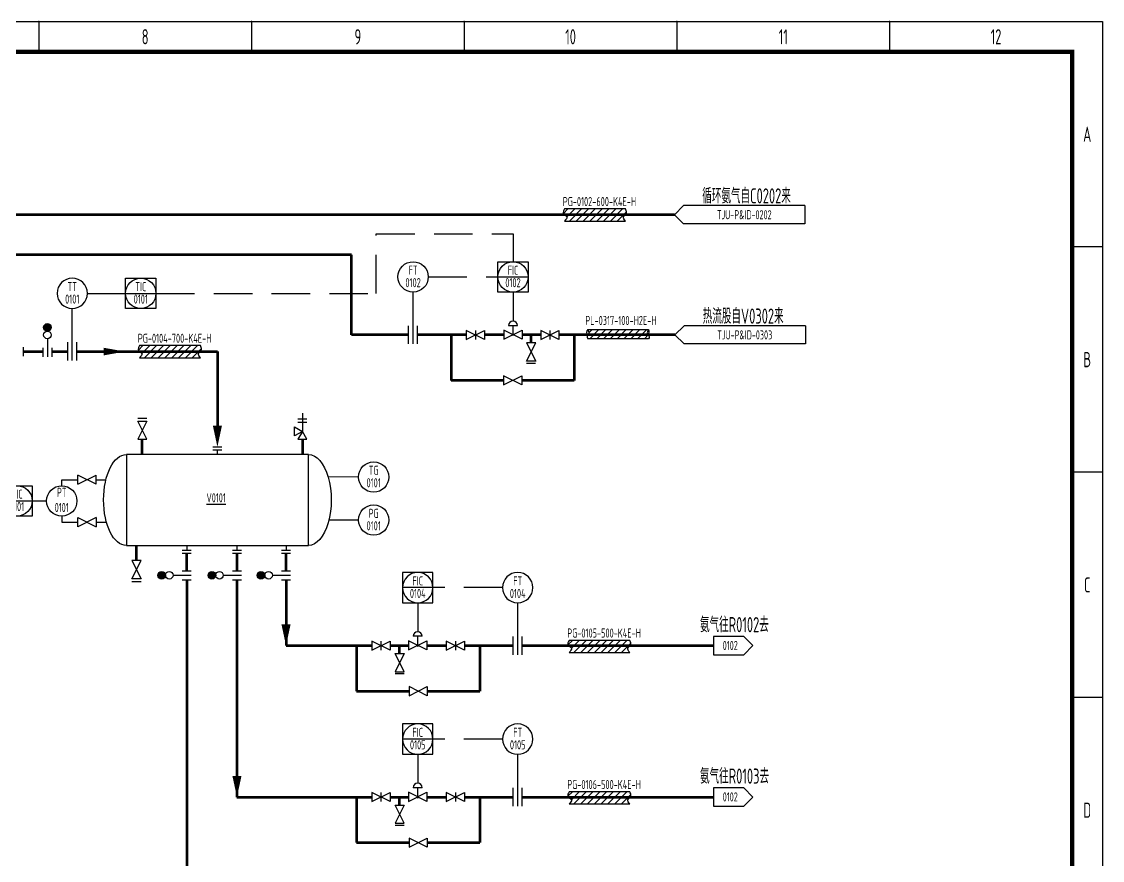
# Model space of a CAD drawing. Header units: millimetres. Extents: x 453 to 7190, y 523 to 4294.
# Drawn here: x 1628.6 to 1984.7, y 3222.7 to 3499.2 of the extents above; entities that cross this region are included whole.
import ezdxf
from ezdxf.enums import TextEntityAlignment as Align

# ---------------------------------------------------------------- set-up
doc = ezdxf.new("R2010")
doc.units = ezdxf.units.MM
doc.linetypes.add('DASHED', pattern=[19.05, 12.7, -6.35])
for name, color, linetype, lineweight in [('01-主物流线-粗实线', 134, 'Continuous', 80), ('03-设备外轮廓线-细实线', 7, 'Continuous', 25), ('04-设备内部件-细实线', 170, 'Continuous', 25), ('05-图框与标题栏', 7, 'Continuous', 25), ('07-箭头', 7, 'Continuous', 25), ('08-进出物流标志', 7, 'Continuous', 25), ('09-文本', 7, 'Continuous', 25), ('1-主要物流线', 134, 'Continuous', 80), ('10-阀门', 102, 'Continuous', 25), ('11-文本', 7, 'Continuous', 25), ('11-管道组合号', 50, 'Continuous', 15), ('12-仪表', 190, 'Continuous', 25), ('12-信号线', 226, 'DASHED', 25), ('13-电动气动信号线', 226, 'DASHED', 25), ('14-箭头', 7, 'Continuous', 25), ('15-仪表', 190, 'Continuous', 25), ('15-文本', 7, 'Continuous', 15), ('15-文本 @ 1', 7, 'Continuous', 15), ('16-阀门与管件', 102, 'Continuous', 25), ('A设备轮廓', 7, 'Continuous', 25)]:
    doc.layers.add(name, color=color, linetype=linetype, lineweight=lineweight)
doc.layers.add('TITLE', color=7, linetype='Continuous')
doc.styles.add('3-gbcbig', font='gbenor.shx', dxfattribs={"width": 0.7, "height": 3, "bigfont": 'gbcbig.shx'})
doc.styles.add('5-gbcbig', font='gbenor.shx', dxfattribs={"width": 0.7, "height": 5, "bigfont": 'gbcbig.shx'})
doc.styles.add('头号烷家', font='gbenor.shx', dxfattribs={"width": 0.75, "height": 3, "bigfont": 'gbcbig.shx'})
doc.styles.add('工程字', font='gbenor.shx', dxfattribs={"bigfont": 'gbcbig.shx'})

# ---------------------------------------------------------------- blocks, each defined once
blk = doc.blocks.new('箭头')
at = {"layer": '07-箭头'}
blk.add_lwpolyline([(0, 0, 0, 2.5, 0), (-7, 0, 2.5, 2.5, 0)], format="xyseb", dxfattribs=at)
blk = doc.blocks.new('就地安装仪表')
at = {"layer": '12-仪表', "ltscale": 0.25}
blk.add_circle((0, -5), 5, dxfattribs=at)
at = {"layer": '15-文本', "style": '工程字', "width": 0.75}
blk.add_attdef('仪表名称', text='', height=3, dxfattribs=at).set_placement((0, -4.29), align=Align.CENTER)
blk.add_attdef('仪表编号', text='', height=3, dxfattribs=at).set_placement((0, -5.39), align=Align.TOP_CENTER)
blk = doc.blocks.new('*U150')
at = {"layer": '10-阀门'}
ref = blk.add_blockref('就地安装仪表', (1792.04, 3317.63), dxfattribs=dict(at, xscale=-1))
ref.add_attrib('仪表名称', 'FT', dxfattribs={"layer": '15-文本 @ 1', "height": 3, "style": '工程字', "width": 0.75}).set_placement((1792.04, 3313.34), align=Align.CENTER)
ref.add_attrib('仪表编号', '0104', dxfattribs={"layer": '15-文本 @ 1', "height": 3, "style": '工程字', "width": 0.75}).set_placement((1792.04, 3312.23), align=Align.TOP_CENTER)
blk = doc.blocks.new('DCS系统仪表')
at = {"layer": '12-仪表'}
for p, q in [((-5, 10), (5, 10)), ((-5, 0), (-5, 10)), ((5, 10), (5, 0)), ((-5, 5), (5, 5)), ((5, 0), (-5, 0))]:
    blk.add_line(p, q, dxfattribs=at)
at = {"layer": '12-仪表', "ltscale": 0.25}
blk.add_circle((0, 5), 5, dxfattribs=at)
at = {"layer": '15-文本', "style": '工程字', "width": 0.75}
blk.add_attdef('仪表名称', text='', height=3, dxfattribs=at).set_placement((0, 5.71), align=Align.CENTER)
blk.add_attdef('仪表编号', text='', height=3, dxfattribs=at).set_placement((0, 4.61), align=Align.TOP_CENTER)
blk = doc.blocks.new('*U151')
at = {"layer": '13-电动气动信号线'}
ref = blk.add_blockref('DCS系统仪表', (1759.11, 3307.63), dxfattribs=dict(at, xscale=-1))
ref.add_attrib('仪表名称', 'FIC', dxfattribs={"layer": '15-文本 @ 1', "height": 3, "style": '工程字', "width": 0.75}).set_placement((1759.11, 3313.34), align=Align.CENTER)
ref.add_attrib('仪表编号', '0104', dxfattribs={"layer": '15-文本 @ 1', "height": 3, "style": '工程字', "width": 0.75}).set_placement((1759.11, 3312.23), align=Align.TOP_CENTER)
blk = doc.blocks.new('*U152')
at = {"layer": '10-阀门'}
ref = blk.add_blockref('就地安装仪表', (1792.04, 3267.72), dxfattribs=dict(at, xscale=-1))
ref.add_attrib('仪表名称', 'FT', dxfattribs={"layer": '15-文本 @ 1', "height": 3, "style": '工程字', "width": 0.75}).set_placement((1792.04, 3263.43), align=Align.CENTER)
ref.add_attrib('仪表编号', '0105', dxfattribs={"layer": '15-文本 @ 1', "height": 3, "style": '工程字', "width": 0.75}).set_placement((1792.04, 3262.33), align=Align.TOP_CENTER)
blk = doc.blocks.new('*U153')
at = {"layer": '13-电动气动信号线'}
ref = blk.add_blockref('DCS系统仪表', (1759.11, 3257.72), dxfattribs=dict(at, xscale=-1))
ref.add_attrib('仪表名称', 'FIC', dxfattribs={"layer": '15-文本 @ 1', "height": 3, "style": '工程字', "width": 0.75}).set_placement((1759.11, 3263.43), align=Align.CENTER)
ref.add_attrib('仪表编号', '0105', dxfattribs={"layer": '15-文本 @ 1', "height": 3, "style": '工程字', "width": 0.75}).set_placement((1759.11, 3262.33), align=Align.TOP_CENTER)
blk = doc.blocks.new('管道组合号')
at = {"layer": '11-管道组合号', "style": '头号烷家', "width": 0.75}
blk.add_attdef('管道组合号', (-4.3, 3.13), '', height=3, dxfattribs=at)
blk = doc.blocks.new('*U156')
at = {"layer": '10-阀门'}
ref = blk.add_blockref('就地安装仪表', (1645.28, 3414.61), dxfattribs=dict(at, xscale=-1))
ref.add_attrib('仪表名称', 'TT', dxfattribs={"layer": '15-文本 @ 1', "height": 3, "style": '工程字', "width": 0.75}).set_placement((1645.28, 3410.32), align=Align.CENTER)
ref.add_attrib('仪表编号', '0101', dxfattribs={"layer": '15-文本 @ 1', "height": 3, "style": '工程字', "width": 0.75}).set_placement((1645.28, 3409.22), align=Align.TOP_CENTER)
blk = doc.blocks.new('*U157')
at = {"layer": '10-阀门'}
ref = blk.add_blockref('就地安装仪表', (1744.58, 3354.08), dxfattribs=at)
ref.add_attrib('仪表名称', 'TG', dxfattribs={"layer": '15-文本 @ 1', "height": 3, "style": '工程字', "width": 0.75}).set_placement((1744.58, 3349.8), align=Align.CENTER)
ref.add_attrib('仪表编号', '0101', dxfattribs={"layer": '15-文本 @ 1', "height": 3, "style": '工程字', "width": 0.75}).set_placement((1744.58, 3348.69), align=Align.TOP_CENTER)
blk = doc.blocks.new('*U158')
at = {"layer": '10-阀门'}
ref = blk.add_blockref('就地安装仪表', (1744.58, 3339.9), dxfattribs=at)
ref.add_attrib('仪表名称', 'PG', dxfattribs={"layer": '15-文本 @ 1', "height": 3, "style": '工程字', "width": 0.75}).set_placement((1744.58, 3335.61), align=Align.CENTER)
ref.add_attrib('仪表编号', '0101', dxfattribs={"layer": '15-文本 @ 1', "height": 3, "style": '工程字', "width": 0.75}).set_placement((1744.58, 3334.51), align=Align.TOP_CENTER)
blk = doc.blocks.new('*U159')
at = {"layer": '13-电动气动信号线'}
ref = blk.add_blockref('DCS系统仪表', (1627.09, 3336.22), dxfattribs=at)
ref.add_attrib('仪表名称', 'PIC', dxfattribs={"layer": '15-文本 @ 1', "height": 3, "style": '工程字', "width": 0.75}).set_placement((1627.09, 3341.94), align=Align.CENTER)
ref.add_attrib('仪表编号', '0101', dxfattribs={"layer": '15-文本 @ 1', "height": 3, "style": '工程字', "width": 0.75}).set_placement((1627.09, 3340.83), align=Align.TOP_CENTER)
blk = doc.blocks.new('*U191')
at = {"layer": '10-阀门'}
ref = blk.add_blockref('就地安装仪表', (1757.57, 3420.03), dxfattribs=at)
ref.add_attrib('仪表名称', 'FT', dxfattribs={"layer": '15-文本 @ 1', "height": 3, "style": '工程字', "width": 0.75}).set_placement((1757.57, 3415.74), align=Align.CENTER)
ref.add_attrib('仪表编号', '0102', dxfattribs={"layer": '15-文本 @ 1', "height": 3, "style": '工程字', "width": 0.75}).set_placement((1757.57, 3414.63), align=Align.TOP_CENTER)
blk = doc.blocks.new('*U192')
at = {"layer": '13-电动气动信号线'}
ref = blk.add_blockref('DCS系统仪表', (1790.49, 3410.03), dxfattribs=at)
ref.add_attrib('仪表名称', 'FIC', dxfattribs={"layer": '15-文本 @ 1', "height": 3, "style": '工程字', "width": 0.75}).set_placement((1790.49, 3415.74), align=Align.CENTER)
ref.add_attrib('仪表编号', '0102', dxfattribs={"layer": '15-文本 @ 1', "height": 3, "style": '工程字', "width": 0.75}).set_placement((1790.49, 3414.63), align=Align.TOP_CENTER)
blk = doc.blocks.new('*U193')
at = {"layer": '13-电动气动信号线'}
ref = blk.add_blockref('DCS系统仪表', (1667.86, 3404.61), dxfattribs=at)
ref.add_attrib('仪表名称', 'TIC', dxfattribs={"layer": '15-文本 @ 1', "height": 3, "style": '工程字', "width": 0.75}).set_placement((1667.86, 3410.32), align=Align.CENTER)
ref.add_attrib('仪表编号', '0101', dxfattribs={"layer": '15-文本 @ 1', "height": 3, "style": '工程字', "width": 0.75}).set_placement((1667.86, 3409.22), align=Align.TOP_CENTER)

msp = doc.modelspace()

# ---------------------------------------------------------------- hatches: boundary and pattern name
at = {"layer": '16-阀门与管件'}
for points in [[(1637.1, 3397.14, 1), (1637.1, 3399.64, 1)], [(1675.99, 3316.71, 1), (1673.49, 3316.71, 1)], [(1692.54, 3316.71, 1), (1690.04, 3316.71, 1)], [(1708.71, 3316.71, 1), (1706.21, 3316.71, 1)]]:
    msp.add_hatch(color=256, dxfattribs=at).paths.add_polyline_path(points)
at = {"layer": 'A设备轮廓', "ltscale": 0.25}
h = msp.add_hatch(dxfattribs=at)
h.set_pattern_fill('ANSI31', color=256, scale=0.5, angle=180, style=0)
h.set_pattern_definition([(225, (3647.4094, 6095.6924), (1.122532, -1.122532), [])])
edge = h.paths.add_edge_path()
edge.add_spline(control_points=[(1807.5, 3437.44), (1807.21, 3436.91), (1806.6, 3435.81), (1808.88, 3434.93), (1807.95, 3433.93), (1807.5, 3433.44)], knot_values=[0, 0, 0, 0, 1.52304, 3.144702, 4.721047, 4.721047, 4.721047, 4.721047], degree=3, periodic=0)
edge.add_line((1807.5, 3433.44), (1827.5, 3433.44))
edge.add_spline(control_points=[(1827.5, 3433.44), (1827.14, 3433.93), (1826.4, 3434.94), (1828.28, 3435.99), (1827.74, 3436.99), (1827.5, 3437.44)], knot_values=[0, 0, 0, 0, 1.52304, 3.144702, 4.487312, 4.487312, 4.487312, 4.487312], degree=3, periodic=0)
edge.add_line((1827.5, 3437.44), (1807.5, 3437.44))
h = msp.add_hatch(dxfattribs=at)
h.set_pattern_fill('ANSI31', color=256, scale=0.5, angle=180, style=0)
h.set_pattern_definition([(225, (3507.3922, 6050.6439), (1.122532, -1.122532), [])])
edge = h.paths.add_edge_path()
edge.add_spline(control_points=[(1667.48, 3392.39), (1667.19, 3391.86), (1666.59, 3390.76), (1668.86, 3389.88), (1667.93, 3388.88), (1667.48, 3388.39)], knot_values=[0, 0, 0, 0, 1.52304, 3.144702, 4.721047, 4.721047, 4.721047, 4.721047], degree=3, periodic=0)
edge.add_line((1667.48, 3388.39), (1687.48, 3388.39))
edge.add_spline(control_points=[(1687.48, 3388.39), (1687.12, 3388.88), (1686.38, 3389.89), (1688.26, 3390.95), (1687.72, 3391.94), (1687.48, 3392.39)], knot_values=[0, 0, 0, 0, 1.52304, 3.144702, 4.487312, 4.487312, 4.487312, 4.487312], degree=3, periodic=0)
edge.add_line((1687.48, 3392.39), (1667.48, 3392.39))
h = msp.add_hatch(dxfattribs=at)
h.set_pattern_fill('ANSI31', color=256, scale=0.5, angle=180, style=0)
h.set_pattern_definition([(225, (3648.872, 5953.5108), (1.122532, -1.122532), [])])
edge = h.paths.add_edge_path()
edge.add_spline(control_points=[(1808.96, 3295.26), (1808.67, 3294.73), (1808.07, 3293.63), (1810.34, 3292.75), (1809.41, 3291.75), (1808.96, 3291.26)], knot_values=[0, 0, 0, 0, 1.52304, 3.144702, 4.721047, 4.721047, 4.721047, 4.721047], degree=3, periodic=0)
edge.add_line((1808.96, 3291.26), (1828.96, 3291.26))
edge.add_spline(control_points=[(1828.96, 3291.26), (1828.6, 3291.75), (1827.86, 3292.76), (1829.74, 3293.81), (1829.2, 3294.81), (1828.96, 3295.26)], knot_values=[0, 0, 0, 0, 1.52304, 3.144702, 4.487312, 4.487312, 4.487312, 4.487312], degree=3, periodic=0)
edge.add_line((1828.96, 3295.26), (1808.96, 3295.26))
h = msp.add_hatch(dxfattribs=at)
h.set_pattern_fill('ANSI31', color=256, scale=0.5, angle=180, style=0)
h.set_pattern_definition([(225, (3648.872, 5903.6028), (1.122532, -1.122532), [])])
edge = h.paths.add_edge_path()
edge.add_spline(control_points=[(1808.96, 3245.35), (1808.67, 3244.82), (1808.07, 3243.72), (1810.34, 3242.84), (1809.41, 3241.84), (1808.96, 3241.35)], knot_values=[0, 0, 0, 0, 1.52304, 3.144702, 4.721047, 4.721047, 4.721047, 4.721047], degree=3, periodic=0)
edge.add_line((1808.96, 3241.35), (1828.96, 3241.35))
edge.add_spline(control_points=[(1828.96, 3241.35), (1828.6, 3241.84), (1827.86, 3242.85), (1829.74, 3243.9), (1829.2, 3244.9), (1828.96, 3245.35)], knot_values=[0, 0, 0, 0, 1.52304, 3.144702, 4.487312, 4.487312, 4.487312, 4.487312], degree=3, periodic=0)
edge.add_line((1828.96, 3245.35), (1808.96, 3245.35))

# ---------------------------------------------------------------- linework, layer by layer
for p, q in [((1629.1, 3391.92), (1629.1, 3388.92)), ((1691.6, 3359.02), (1694.6, 3359.02)), ((1691.6, 3358.02), (1694.6, 3358.02)), ((1693.1, 3356.52), (1693.1, 3358.02)), ((1682.99, 3326.52), (1682.99, 3325.02)), ((1699.54, 3326.52), (1699.54, 3325.02)), ((1715.71, 3326.52), (1715.71, 3325.02)), ((1681.49, 3325.02), (1684.49, 3325.02)), ((1681.49, 3324.02), (1684.49, 3324.02)), ((1698.04, 3325.02), (1701.04, 3325.02)), ((1698.04, 3324.02), (1701.04, 3324.02)), ((1714.21, 3325.02), (1717.21, 3325.02)), ((1714.21, 3324.02), (1717.21, 3324.02)), ((1866.54, 3296.52), (1856.54, 3296.52)), ((1856.54, 3296.52), (1856.54, 3290.52)), ((1869.54, 3293.52), (1866.54, 3296.52)), ((1856.54, 3290.52), (1866.54, 3290.52)), ((1866.54, 3290.52), (1869.54, 3293.52)), ((1866.54, 3246.61), (1856.54, 3246.61)), ((1856.54, 3246.61), (1856.54, 3240.61)), ((1869.54, 3243.61), (1866.54, 3246.61)), ((1856.54, 3240.61), (1866.54, 3240.61)), ((1866.54, 3240.61), (1869.54, 3243.61))]:
    msp.add_line(p, q)
at = {"layer": '01-主物流线-粗实线'}
for p, q in [((1843.69, 3435.52), (1464.07, 3435.52)), ((1737.25, 3422.26), (1611.35, 3422.26)), ((1737.25, 3395.92), (1737.25, 3422.26)), ((1756.07, 3395.92), (1737.25, 3395.92)), ((1775.09, 3395.93), (1759.07, 3395.93)), ((1778.13, 3395.93), (1778.06, 3395.93)), ((1787.49, 3395.93), (1781.09, 3395.93)), ((1790.59, 3395.93), (1790.39, 3395.93)), ((1799.62, 3395.93), (1793.49, 3395.93)), ((1802.65, 3395.93), (1802.58, 3395.93)), ((1843.85, 3395.92), (1805.62, 3395.92)), ((1629.1, 3390.42), (1635.62, 3390.42)), ((1638.6, 3390.42), (1643.77, 3390.42)), ((1646.78, 3390.42), (1693.1, 3390.42)), ((1693.1, 3390.42), (1693.1, 3366.02)), ((1668.35, 3356.52), (1668.35, 3361.52)), ((1721.1, 3361.52), (1721.1, 3356.52)), ((1666.46, 3321.52), (1666.46, 3326.52)), ((1682.99, 3318.21), (1682.99, 3324.02)), ((1699.54, 3324.02), (1699.54, 3318.21)), ((1715.71, 3318.21), (1715.71, 3324.02)), ((1682.99, 3315.21), (1682.99, 3194.28)), ((1699.54, 3315.21), (1699.54, 3243.61)), ((1715.71, 3315.21), (1715.71, 3293.52)), ((1715.71, 3293.52), (1743.98, 3293.52)), ((1746.95, 3293.53), (1747.02, 3293.53)), ((1749.98, 3293.53), (1756.11, 3293.53)), ((1759.01, 3293.53), (1759.21, 3293.53)), ((1762.11, 3293.53), (1768.51, 3293.53)), ((1771.47, 3293.53), (1771.54, 3293.53)), ((1774.51, 3293.53), (1790.54, 3293.53)), ((1793.54, 3293.52), (1856.54, 3293.52)), ((1699.54, 3243.61), (1743.98, 3243.61)), ((1746.95, 3243.63), (1747.02, 3243.63)), ((1749.98, 3243.63), (1756.11, 3243.63)), ((1759.01, 3243.63), (1759.21, 3243.63)), ((1762.11, 3243.63), (1768.51, 3243.63)), ((1771.47, 3243.63), (1771.54, 3243.63)), ((1774.51, 3243.63), (1790.54, 3243.63)), ((1793.54, 3243.61), (1856.54, 3243.61))]:
    msp.add_line(p, q, dxfattribs=at)
at = {"layer": '03-设备外轮廓线-细实线'}
for p, q in [((1723.1, 3356.52), (1663.1, 3356.52)), ((1723.1, 3356.52), (1713.1, 3356.52)), ((1663.1, 3326.52), (1723.1, 3326.52))]:
    msp.add_line(p, q, dxfattribs=at)
at = {"layer": '03-设备外轮廓线-细实线', "extrusion": (0, 0, -1)}
for centre, start_param, end_param in [((1663.1, 3341.52), 3.141593, 6.283185), ((1723.1, 3341.52), 0, 3.141593)]:
    msp.add_ellipse(centre, major_axis=(0, 15), ratio=0.5, start_param=start_param, end_param=end_param, dxfattribs=at)
at = {"layer": '04-设备内部件-细实线'}
for p, q in [((1663.1, 3356.52), (1663.1, 3326.52)), ((1723.1, 3326.52), (1723.1, 3356.52))]:
    msp.add_line(p, q, dxfattribs=at)
at = {"layer": '05-图框与标题栏'}
for p, q in [((1634.25, 3499.16), (1634.25, 3489.16)), ((1704.33, 3499.16), (1704.33, 3489.16)), ((1774.42, 3499.16), (1774.42, 3489.16)), ((1844.5, 3499.16), (1844.5, 3489.16)), ((1914.58, 3499.16), (1914.58, 3489.16)), ((1984.67, 3424.91), (1974.67, 3424.91)), ((1984.67, 3350.66), (1974.67, 3350.66)), ((1984.67, 3276.41), (1974.67, 3276.41))]:
    msp.add_line(p, q, dxfattribs=at)
at = {"layer": '05-图框与标题栏', "const_width": 1.4}
msp.add_lwpolyline([(1168.67, 3489.16), (1168.67, 2915.16), (1974.67, 2915.16), (1974.67, 3489.16)], close=True, dxfattribs=at)
at = {"layer": '05-图框与标题栏'}
for p in [(1634.25, 3499.16), (1634.25, 3499.16), (1634.25, 3499.16), (1704.33, 3499.16), (1704.33, 3499.16), (1704.33, 3499.16), (1774.42, 3499.16), (1774.42, 3499.16), (1774.42, 3499.16), (1844.5, 3499.16), (1844.5, 3499.16), (1844.5, 3499.16), (1914.58, 3499.16), (1914.58, 3499.16), (1914.58, 3499.16), (1984.67, 3424.91), (1984.67, 3350.66), (1984.67, 3276.41)]:
    msp.add_point(p, dxfattribs=at)
at = {"layer": '08-进出物流标志'}
for p, q in [((1843.69, 3435.52), (1846.69, 3438.52)), ((1886.69, 3438.52), (1846.69, 3438.52)), ((1886.69, 3438.52), (1886.69, 3432.52)), ((1843.69, 3435.52), (1846.69, 3432.52)), ((1886.69, 3432.52), (1846.69, 3432.52)), ((1843.85, 3395.92), (1846.85, 3398.92)), ((1886.85, 3398.92), (1846.85, 3398.92)), ((1886.85, 3398.92), (1886.85, 3392.92)), ((1843.85, 3395.92), (1846.85, 3392.92)), ((1886.85, 3392.92), (1846.85, 3392.92))]:
    msp.add_line(p, q, dxfattribs=at)
at = {"layer": '1-主要物流线'}
for p, q in [((1770.09, 3395.92), (1770.09, 3380.92)), ((1796.47, 3393.29), (1796.47, 3395.92)), ((1810.62, 3395.92), (1810.62, 3380.92)), ((1787.36, 3380.92), (1770.09, 3380.92)), ((1810.62, 3380.92), (1793.36, 3380.92)), ((1738.98, 3293.52), (1738.98, 3278.52)), ((1753.13, 3290.89), (1753.13, 3293.52)), ((1779.51, 3293.52), (1779.51, 3278.52)), ((1738.98, 3278.52), (1756.25, 3278.52)), ((1762.25, 3278.52), (1779.51, 3278.52)), ((1738.98, 3243.61), (1738.98, 3228.61)), ((1753.13, 3240.98), (1753.13, 3243.61)), ((1779.51, 3243.61), (1779.51, 3228.61)), ((1738.98, 3228.61), (1756.25, 3228.61)), ((1762.25, 3228.61), (1779.51, 3228.61))]:
    msp.add_line(p, q, dxfattribs=at)
at = {"layer": '10-阀门'}
for p, q in [((1781.09, 3394.42), (1775.09, 3397.42)), ((1775.09, 3397.42), (1775.09, 3394.42)), ((1775.09, 3394.42), (1781.09, 3397.42)), ((1778.09, 3397.42), (1778.09, 3394.42)), ((1781.09, 3397.42), (1781.09, 3394.42)), ((1787.49, 3394.48), (1793.49, 3397.48)), ((1793.49, 3394.48), (1787.49, 3397.48)), ((1787.49, 3397.48), (1787.49, 3394.48)), ((1788.99, 3398.98), (1791.99, 3398.98)), ((1790.49, 3395.98), (1790.49, 3398.98)), ((1793.49, 3397.48), (1793.49, 3394.48)), ((1799.62, 3394.42), (1805.62, 3397.42)), ((1805.62, 3394.42), (1799.62, 3397.42)), ((1799.62, 3397.42), (1799.62, 3394.42)), ((1802.62, 3397.42), (1802.62, 3394.42)), ((1805.62, 3397.42), (1805.62, 3394.42)), ((1794.97, 3393.29), (1797.97, 3387.29)), ((1794.97, 3387.29), (1797.97, 3393.29)), ((1797.97, 3393.29), (1794.97, 3393.29)), ((1797.97, 3387.29), (1794.97, 3387.29)), ((1793.36, 3379.42), (1787.36, 3382.42)), ((1787.36, 3382.42), (1787.36, 3379.42)), ((1787.36, 3379.42), (1793.36, 3382.42)), ((1793.36, 3382.42), (1793.36, 3379.42)), ((1749.98, 3292.02), (1743.98, 3295.02)), ((1743.98, 3295.02), (1743.98, 3292.02)), ((1743.98, 3292.02), (1749.98, 3295.02)), ((1746.98, 3295.02), (1746.98, 3292.02)), ((1749.98, 3295.02), (1749.98, 3292.02)), ((1762.11, 3292.09), (1756.11, 3295.09)), ((1756.11, 3295.09), (1756.11, 3292.09)), ((1756.11, 3292.09), (1762.11, 3295.09)), ((1760.61, 3296.59), (1757.61, 3296.59)), ((1759.11, 3293.59), (1759.11, 3296.59)), ((1762.11, 3295.09), (1762.11, 3292.09)), ((1768.51, 3292.02), (1774.51, 3295.02)), ((1774.51, 3292.02), (1768.51, 3295.02)), ((1768.51, 3295.02), (1768.51, 3292.02)), ((1771.51, 3295.02), (1771.51, 3292.02)), ((1774.51, 3295.02), (1774.51, 3292.02)), ((1754.63, 3290.89), (1751.63, 3284.89)), ((1754.63, 3284.89), (1751.63, 3290.89)), ((1751.63, 3290.89), (1754.63, 3290.89)), ((1751.63, 3284.89), (1754.63, 3284.89)), ((1756.25, 3277.02), (1762.25, 3280.02)), ((1762.25, 3277.02), (1756.25, 3280.02)), ((1756.25, 3280.02), (1756.25, 3277.02)), ((1762.25, 3280.02), (1762.25, 3277.02)), ((1749.98, 3242.11), (1743.98, 3245.11)), ((1743.98, 3245.11), (1743.98, 3242.11)), ((1743.98, 3242.11), (1749.98, 3245.11)), ((1746.98, 3245.11), (1746.98, 3242.11)), ((1749.98, 3245.11), (1749.98, 3242.11)), ((1762.11, 3242.18), (1756.11, 3245.18)), ((1756.11, 3245.18), (1756.11, 3242.18)), ((1756.11, 3242.18), (1762.11, 3245.18)), ((1760.61, 3246.68), (1757.61, 3246.68)), ((1759.11, 3243.68), (1759.11, 3246.68)), ((1762.11, 3245.18), (1762.11, 3242.18)), ((1768.51, 3242.11), (1774.51, 3245.11)), ((1774.51, 3242.11), (1768.51, 3245.11)), ((1768.51, 3245.11), (1768.51, 3242.11)), ((1771.51, 3245.11), (1771.51, 3242.11)), ((1774.51, 3245.11), (1774.51, 3242.11)), ((1754.63, 3240.98), (1751.63, 3234.98)), ((1754.63, 3234.98), (1751.63, 3240.98)), ((1751.63, 3240.98), (1754.63, 3240.98)), ((1751.63, 3234.98), (1754.63, 3234.98)), ((1756.25, 3227.11), (1762.25, 3230.11)), ((1762.25, 3227.11), (1756.25, 3230.11)), ((1756.25, 3230.11), (1756.25, 3227.11)), ((1762.25, 3230.11), (1762.25, 3227.11))]:
    msp.add_line(p, q, dxfattribs=at)
for centre in [(1790.49, 3398.98), (1759.11, 3296.59), (1759.11, 3246.68)]:
    msp.add_arc(centre, 1.5, 0, 180, dxfattribs=at)
at = {"layer": '11-文本'}
for p, q in [((1815.09, 3397.65), (1835.09, 3397.65)), ((1815.47, 3396.55), (1816.57, 3397.65)), ((1815.81, 3394.65), (1818.81, 3397.65)), ((1818.06, 3394.65), (1821.06, 3397.65)), ((1820.3, 3394.65), (1823.3, 3397.65)), ((1822.55, 3394.65), (1825.55, 3397.65)), ((1824.79, 3394.65), (1827.79, 3397.65)), ((1827.04, 3394.65), (1830.04, 3397.65)), ((1829.28, 3394.65), (1832.28, 3397.65)), ((1831.53, 3394.65), (1834.53, 3397.65)), ((1835.09, 3394.65), (1815.09, 3394.65)), ((1833.77, 3394.65), (1835.05, 3395.93))]:
    msp.add_line(p, q, dxfattribs=at)
for centre, radius, start, end in [((1816.23, 3396.67), 1.5, 139.5631, 215.9037), ((1834, 3396.81), 1.37, 319.9929, 37.2624)]:
    msp.add_arc(centre, radius, start, end, dxfattribs=at)
msp.add_spline([(1815.09, 3397.65), (1815.45, 3396.49), (1814.91, 3395.56), (1815.09, 3394.65)], degree=3, dxfattribs=at)
msp.add_open_spline([(1835.09, 3397.65), (1834.74, 3397.17), (1834.57, 3396.25), (1835.55, 3395.53), (1835.26, 3394.82), (1835.09, 3394.65)], degree=3, knots=[0, 0, 0, 0, 1.367527, 2.619727, 3.553416, 3.553416, 3.553416, 3.553416], dxfattribs=at)
at = {"layer": '12-仪表'}
for p, q in [((1757.57, 3392.92), (1757.57, 3410.03)), ((1645.28, 3387.5), (1645.28, 3404.61)), ((1756.07, 3392.92), (1756.07, 3398.92)), ((1759.07, 3392.92), (1759.07, 3398.92)), ((1643.78, 3387.5), (1643.78, 3393.5)), ((1646.78, 3387.5), (1646.78, 3393.5)), ((1739.58, 3349.08), (1729.57, 3349.09)), ((1739.58, 3334.9), (1729.83, 3334.91)), ((1759.11, 3307.63), (1759.11, 3298.09)), ((1792.04, 3290.52), (1792.04, 3307.63)), ((1790.54, 3290.52), (1790.54, 3296.52)), ((1793.54, 3290.52), (1793.54, 3296.52)), ((1759.11, 3257.72), (1759.11, 3248.18)), ((1792.04, 3240.61), (1792.04, 3257.72)), ((1790.54, 3240.61), (1790.54, 3246.61)), ((1793.54, 3240.61), (1793.54, 3246.61))]:
    msp.add_line(p, q, dxfattribs=at)
at = {"layer": '12-信号线'}
msp.add_line((1790.49, 3410.03), (1790.49, 3400.48), dxfattribs=at)
at = {"layer": '13-电动气动信号线'}
for p, q in [((1745.42, 3409.61), (1745.42, 3429.2)), ((1745.42, 3429.2), (1790.49, 3429.2)), ((1790.49, 3429.2), (1790.49, 3420.03)), ((1762.57, 3415.03), (1785.49, 3415.03)), ((1650.28, 3409.61), (1662.86, 3409.61)), ((1672.86, 3409.61), (1745.42, 3409.61)), ((1632.09, 3341.22), (1636.82, 3341.19)), ((1787.04, 3312.63), (1764.11, 3312.63)), ((1787.04, 3262.72), (1764.11, 3262.72))]:
    msp.add_line(p, q, dxfattribs=at)
at = {"layer": '14-箭头'}
for points in [[(1693.1, 3359.02, 0, 3, 0), (1693.1, 3366.02, 3, 3, 0)], [(1715.71, 3293.52, 0, 3, 0), (1715.71, 3300.52, 3, 3, 0)], [(1699.54, 3243.61, 0, 3, 0), (1699.54, 3250.61, 3, 3, 0)]]:
    msp.add_lwpolyline(points, format="xyseb", dxfattribs=at)
at = {"layer": '15-仪表'}
for p, q in [((1641.82, 3346.19), (1641.82, 3348.19)), ((1641.82, 3348.19), (1647.12, 3348.19)), ((1653.12, 3348.19), (1656.38, 3348.19)), ((1641.82, 3336.19), (1641.82, 3334.19)), ((1641.82, 3334.19), (1647.12, 3334.19)), ((1653.12, 3334.19), (1656.38, 3334.19))]:
    msp.add_line(p, q, dxfattribs=at)
msp.add_circle((1641.82, 3341.19), 5, dxfattribs=at)
at = {"layer": '16-阀门与管件'}
for p, q in [((1637.1, 3394.64), (1637.1, 3388.64)), ((1635.6, 3391.64), (1635.6, 3388.64)), ((1638.6, 3391.64), (1638.6, 3388.64)), ((1794.97, 3386.59), (1797.91, 3386.59)), ((1666.85, 3368.52), (1669.85, 3368.52)), ((1721.1, 3370.12), (1721.1, 3364.12)), ((1666.85, 3367.52), (1669.85, 3367.52)), ((1669.85, 3361.52), (1666.85, 3367.52)), ((1669.85, 3367.52), (1666.85, 3361.52)), ((1718.5, 3362.62), (1718.5, 3365.62)), ((1718.5, 3362.62), (1718.5, 3365.62)), ((1718.5, 3365.62), (1721.1, 3364.12)), ((1722.6, 3368.12), (1719.6, 3368.12)), ((1719.6, 3367.12), (1722.6, 3367.12)), ((1666.85, 3361.52), (1669.85, 3361.52)), ((1721.1, 3364.12), (1718.5, 3362.62)), ((1721.1, 3364.12), (1719.6, 3361.52)), ((1719.6, 3361.52), (1722.6, 3361.52)), ((1722.6, 3361.52), (1721.1, 3364.12)), ((1653.12, 3346.69), (1647.12, 3349.69)), ((1647.12, 3346.69), (1653.12, 3349.69)), ((1647.12, 3346.69), (1647.12, 3349.69)), ((1653.12, 3346.69), (1653.12, 3349.69)), ((1647.12, 3332.69), (1647.12, 3335.69)), ((1653.12, 3335.69), (1647.12, 3332.69)), ((1647.12, 3335.69), (1653.12, 3332.69)), ((1653.12, 3335.69), (1653.12, 3332.69)), ((1667.96, 3321.52), (1664.96, 3321.52)), ((1664.96, 3321.52), (1667.96, 3315.52)), ((1664.96, 3315.52), (1667.96, 3321.52)), ((1667.96, 3315.52), (1664.96, 3315.52)), ((1678.49, 3316.71), (1684.49, 3316.71)), ((1681.49, 3318.21), (1684.49, 3318.21)), ((1681.49, 3315.21), (1684.49, 3315.21)), ((1695.04, 3316.71), (1701.04, 3316.71)), ((1698.04, 3318.21), (1701.04, 3318.21)), ((1698.04, 3315.21), (1701.04, 3315.21)), ((1711.21, 3316.71), (1717.21, 3316.71)), ((1714.21, 3318.21), (1717.21, 3318.21)), ((1714.21, 3315.21), (1717.21, 3315.21)), ((1667.96, 3314.52), (1664.96, 3314.52)), ((1754.63, 3284.19), (1751.69, 3284.19)), ((1754.63, 3234.28), (1751.69, 3234.28))]:
    msp.add_line(p, q, dxfattribs=at)
for centre in [(1637.1, 3398.39), (1637.1, 3395.89), (1674.74, 3316.71), (1677.24, 3316.71), (1691.29, 3316.71), (1693.79, 3316.71), (1707.46, 3316.71), (1709.96, 3316.71)]:
    msp.add_circle(centre, 1.25, dxfattribs=at)
at = {"layer": 'A设备轮廓', "ltscale": 0.25}
for p, q in [((1827.5, 3437.44), (1807.5, 3437.44)), ((1807.5, 3433.44), (1827.5, 3433.44)), ((1687.48, 3392.39), (1667.48, 3392.39)), ((1667.48, 3388.39), (1687.48, 3388.39)), ((1828.96, 3295.26), (1808.96, 3295.26)), ((1808.96, 3291.26), (1828.96, 3291.26)), ((1828.96, 3245.35), (1808.96, 3245.35)), ((1808.96, 3241.35), (1828.96, 3241.35))]:
    msp.add_line(p, q, dxfattribs=at)
for points in [[(1807.5, 3437.44), (1807.12, 3435.96), (1808.26, 3434.82), (1807.5, 3433.44)], [(1827.5, 3433.44), (1826.9, 3434.84), (1827.86, 3436.15), (1827.5, 3437.44)], [(1667.48, 3392.39), (1667.1, 3390.92), (1668.25, 3389.77), (1667.48, 3388.39)], [(1687.48, 3388.39), (1686.89, 3389.79), (1687.85, 3391.1), (1687.48, 3392.39)], [(1808.96, 3295.26), (1808.58, 3293.78), (1809.73, 3292.64), (1808.96, 3291.26)], [(1828.96, 3291.26), (1828.37, 3292.66), (1829.33, 3293.97), (1828.96, 3295.26)], [(1808.96, 3245.35), (1808.58, 3243.88), (1809.73, 3242.73), (1808.96, 3241.35)], [(1828.96, 3241.35), (1828.37, 3242.75), (1829.33, 3244.06), (1828.96, 3245.35)]]:
    msp.add_spline(points, degree=3, dxfattribs=at)
at = {"layer": 'TITLE'}
for p, q in [((1143.67, 3499.16), (1984.67, 3499.16)), ((1984.67, 3499.16), (1984.67, 2905.16))]:
    msp.add_line(p, q, dxfattribs=at)
msp.add_lwpolyline([(1143.67, 3499.16), (1984.67, 3499.16), (1984.67, 2905.16), (1143.67, 2905.16)], close=True, dxfattribs=at)

# ---------------------------------------------------------------- block references
at = {"layer": '01-主物流线-粗实线'}
for name in ['*U191', '*U192', '*U156', '*U193', '*U157', '*U159', '*U158', '*U151', '*U150', '*U153', '*U152']:
    msp.add_blockref(name, (0, 0), dxfattribs=at)
at = {"layer": '07-箭头', "xscale": -1, "rotation": 180}
msp.add_blockref('箭头', (1662.66, 3390.42), dxfattribs=at)
at = {"layer": '11-管道组合号'}
for p, values in [((1811.19, 3435.22), {'管道组合号': 'PG-0102-600-K4E-H'}), ((1818.6, 3396.04), {'管道组合号': 'PL-0317-100-H2E-H'}), ((1671.18, 3390.17), {'管道组合号': 'PG-0104-700-K4E-H'}), ((1812.66, 3293.04), {'管道组合号': 'PG-0105-500-K4E-H'}), ((1812.66, 3243.13), {'管道组合号': 'PG-0106-500-K4E-H'})]:
    msp.add_blockref('管道组合号', p, dxfattribs=at).add_auto_attribs(values)

# ---------------------------------------------------------------- texts
at = {"insert": (1692.68, 3342.25), "char_height": 3, "attachment_point": 5, "style": '3-gbcbig'}
msp.add_mtext_dynamic_manual_height_columns('{\\LV0101}', width=12.7249, gutter_width=35, heights=[12.14], dxfattribs=at)
at = {"layer": '05-图框与标题栏', "char_height": 5, "attachment_point": 5, "style": '5-gbcbig'}
for s, width, insert in [('8', 70.0833, (1669.29, 3494.16)), ('9', 70.0833, (1739.37, 3494.16)), ('10', 70.0833, (1809.46, 3494.16)), ('11', 70.0833, (1879.54, 3494.16)), ('12', 70.0833, (1949.62, 3494.16)), ('A', 10, (1979.67, 3462.03)), ('B', 10, (1979.67, 3387.78)), ('C', 10, (1979.67, 3313.53)), ('D', 10, (1979.67, 3239.28))]:
    msp.add_mtext_dynamic_manual_height_columns(s, width=width, gutter_width=25, heights=[0], dxfattribs=dict(at, insert=insert))
at = {"layer": '09-文本'}
for s, width, gutter_width, heights, insert, char_height, attachment_point, style in [('循环氨气自C0202来', 40, 12.5, [0], (1852.84, 3441.7), 5, 4, '5-gbcbig'), ('TJU-P&ID-0202', 40, 12.5, [0], (1866.69, 3435.52), 3, 5, '3-gbcbig'), ('热流股自V0302来', 40, 12.5, [0], (1853, 3402.1), 5, 4, '5-gbcbig'), ('TJU-P&ID-0303', 40, 12.5, [0], (1866.85, 3395.92), 3, 5, '3-gbcbig'), ('\\pi34.37595;氨气往R0102去', 56.5083, 35, [11.23], (1817.72, 3302.93), 5, 1, '5-gbcbig'), ('0102', 40, 12.5, [0], (1862.06, 3293.57), 3, 5, '3-gbcbig'), ('\\pi34.37595;氨气往R0103去', 56.5083, 35, [11.23], (1817.72, 3253.02), 5, 1, '5-gbcbig'), ('0102', 40, 12.5, [0], (1862.06, 3243.67), 3, 5, '3-gbcbig')]:
    msp.add_mtext_dynamic_manual_height_columns(s, width=width, gutter_width=gutter_width, heights=heights, dxfattribs=dict(at, insert=insert, char_height=char_height, attachment_point=attachment_point, style=style))
at = {"layer": '15-仪表', "ltscale": 10, "insert": (1641.81, 3341.52), "char_height": 3, "width": 10, "attachment_point": 5, "style": '3-gbcbig'}
msp.add_mtext('{\\C0;PT\\P0101}', dxfattribs=at)

doc.saveas('drawing.dxf')
